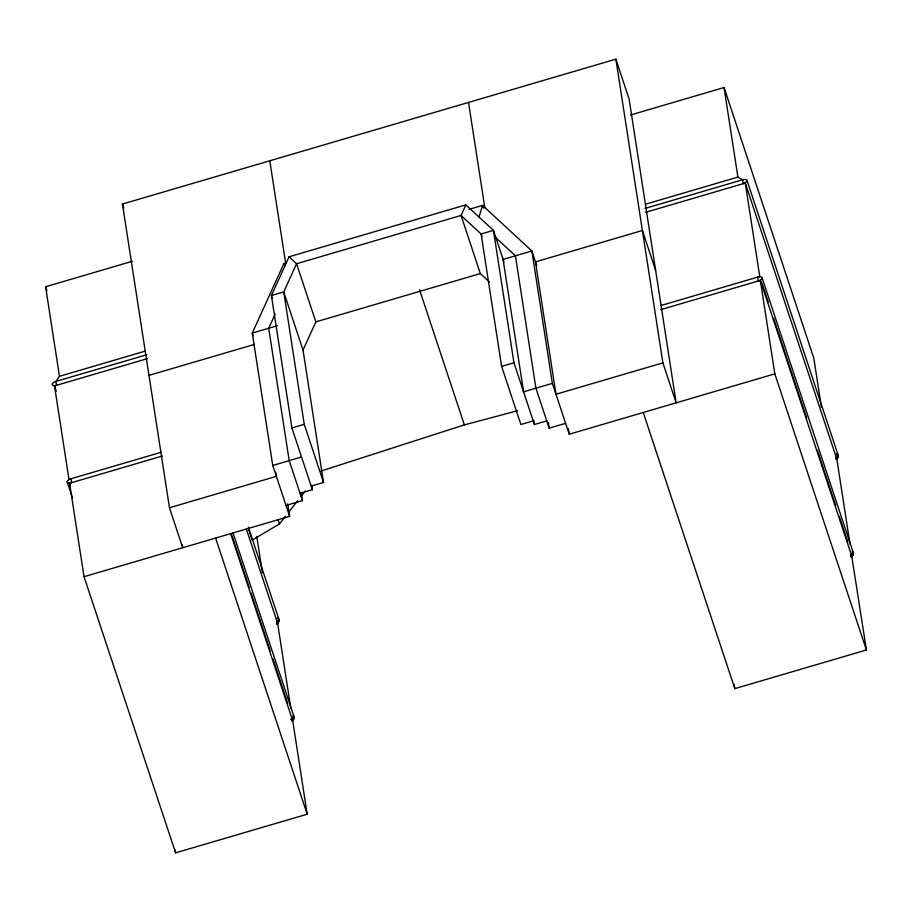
<?xml version="1.0" encoding="UTF-8"?>
<svg xmlns="http://www.w3.org/2000/svg" width="912" height="912" viewBox="0 0 912 912"><rect width="100%" height="100%" fill="white"/><g stroke="black" fill="none" stroke-linecap="round" stroke-linejoin="round"><path stroke-width="1.37" d="M232.925 532.608L293.881 716.387L292.604 720.776L292.296 718.827M836.999 458.588L837.455 457.197L836.817 457.995C836.657 460.72 838.31 457.163 837.615 455.966L838.014 454.837L747.042 180.508A4.298 1.949 -18.3 0 0 742.63 179.778L737.911 177.088L645.776 204.14M762.113 277.852A4.298 1.949 -18.3 0 1 758.305 281.01L757.701 277.111A4.298 1.949 -18.3 0 1 762.113 277.852L853.085 552.182L851.375 556.559L853.073 554.633L852.389 551.361L853.142 554.154L852.378 555.841L851.113 555.932M277.613 622.201L276.781 623.99L276.769 622.839L278.251 621.403L277.772 623.215L276.507 623.215M292.638 720.184L294.052 717.368L293.174 715.578L293.824 716.878L292.604 720.776M290.825 708.499L277.658 623.409L278.798 621.505L278.81 619.043L248.338 527.159M277.043 622.326L278.741 619.59L278.798 621.505L276.838 622.793L278.103 622.714L278.855 621.026M278.456 621.893L278.411 620.183M293.322 716.433L293.926 718.371L293.174 720.058M291.133 719.682L293.516 719.237L293.482 717.527M837.022 456.57L836.771 458.633L835.711 458.998L837.615 455.966M836.6 453.811L838.071 456.809L837.307 458.497L836.042 458.588M836.247 458.109L838.003 457.288L837.968 455.316M852.538 552.216L852.686 555.545L851.808 556.559L866.4 649.994L734.821 688.628L643.245 412.498M277.1 621.824L278.981 620.023L278.593 618.587L277.385 618.028M838.003 457.288L838.185 455.818M478.994 217.147L482.551 205.417L531.867 250.971L536.815 265.871M291.908 720.138L292.889 718.12M286.528 262.975L283.803 263.773L252.271 333.074L272.756 465.462L289.628 516.329L84.041 576.703L175.617 852.845L307.196 814.211L292.729 720.754L230.633 533.52M503.96 262.04L493.449 230.36L465.861 204.881L289.047 256.796L271.411 295.556L291.908 427.945L312.383 489.71L300.048 493.335M275.173 314.07L268.709 328.252L289.207 460.64L302.465 500.608L286.015 505.43M311.186 486.085L323.521 482.459L303.023 350.071L315.86 321.879L296.571 263.75L289.047 256.796M465.861 204.881L461.05 215.449L480.328 273.577L489.356 281.922M144.826 351.245L59.462 376.314L55.951 381.41A4.298 1.949 -18.3 0 0 52.144 384.568A4.298 1.949 -18.3 0 0 56.555 385.309L55.951 381.41L146.809 354.734M248.634 529.325L252.202 540.086L279.482 523.933L285.536 516.226M288.99 511.814L297.62 500.802M301.074 496.39L305.395 490.884M277.1 623.432L277.818 620.776M278.456 621.973L276.484 623.888M292.684 719.545L293.322 718.747M293.527 719.317L291.988 720.799M293.516 719.237L293.824 716.878M852.378 555.841L853.028 552.661M292 721.187L292.832 720.56M851.204 556.582L852.07 555.932M851.056 557.129L852.047 556.343M850.326 554.952L852.093 553.903M291.122 719.169L292.079 718.679M836.304 457.619L838.117 456.331L837.319 454.028M320.933 471.059L464.356 424.878L517.56 410.742M182.286 544.943L182.719 547.724L169.472 507.756L122.447 204.049L615.874 59.155L629.12 99.123L676.145 402.83L662.887 362.862L615.874 59.155M59.462 376.314L45.6 286.756L132.32 261.288M630.557 114.992L724.048 87.529L813.823 358.222L821.404 407.197M468.939 209.407L482.551 205.417L483.428 208.073M645.001 208.438L742.63 179.778L743.234 183.665A4.298 1.949 -18.3 0 0 747.042 180.508M161.207 452.272L68.97 479.359L54.503 385.913L147.413 358.633M645.593 212.336L745.286 183.061L836.863 459.203L850.03 544.282M277.351 325.709L252.271 333.074L253.148 335.741M315.86 321.879L480.328 273.577M148.975 375.368L254.528 344.371M660.733 305.588L759.753 276.507L745.286 183.061M84.041 576.703L69.574 483.257L162.484 455.977M660.664 309.681L760.357 280.406L851.933 556.548M291.908 427.945L304.243 424.319L283.746 291.943L296.571 263.75L461.05 215.449L481.114 233.985L482.003 236.687M501.611 366.362L513.946 362.748L493.449 230.36L481.114 233.985L501.611 366.362L520.889 424.502L533.224 420.877M272.756 465.462L301.541 457.015M552.364 383.359L523.579 391.807L503.082 259.43L531.867 250.971L552.364 383.359L569.236 434.226L774.824 373.852L760.357 280.406M169.472 507.756L276.37 476.36L275.732 472.188M662.887 362.862L555.978 394.258L535.481 261.869L642.39 230.485L655.648 270.442M513.946 362.748L534.421 424.513L546.767 420.888M494.521 236.493L515.428 255.805L535.914 388.193L549.172 428.161L565.622 423.328M291.167 719.42L293.983 717.881L293.664 715.931M851.318 555.454L852.731 555.032L852.686 553.31M283.803 263.773L285.433 265.882M852.082 553.892L852.526 554.542M761.543 281.899L768.246 302.1M773.604 318.265L806.664 417.947M817.38 450.277L835.7 505.51M839.268 516.283L847.761 541.876M774.824 373.852L866.4 649.994M419.588 289.891L464.356 424.878M303.023 350.071L283.746 291.943L271.411 295.556L272.3 298.258M304.243 424.319L323.521 482.459M278.149 519.897L279.482 523.933M246.388 529.12L277.658 623.409M122.447 204.049L123.781 208.05M231.819 535.013L249.238 587.545M251.028 592.937L270.237 650.86M272.916 658.943L287.656 703.391M215.62 538.069L307.196 814.211M45.6 286.756L46.945 290.803M54.503 385.913L56.293 391.305M69.574 483.257L70.463 485.948M67.214 481.912A4.298 1.949 -18.3 0 0 71.626 482.653L71.022 478.754A4.298 1.949 -18.3 0 0 67.214 481.912L72.595 498.123M853.028 552.718L852.834 554.165L851.295 554.462M278.741 619.59L278.912 620.536M278.103 618.233L278.251 619.088M724.048 87.529L737.911 177.088M734.171 684.445L734.821 688.628M568.37 428.651L569.236 434.226M548.306 422.587L549.172 428.161M533.782 420.329L534.421 424.513M468.529 102.418L484.853 207.879M269.792 160.786L285.684 263.42M311.744 485.537L312.383 489.71M301.165 492.241L302.465 500.608M287.69 503.789L289.628 516.329M256.774 536.427L262.405 572.804M175.184 850.052L175.617 852.845"/></g></svg>
